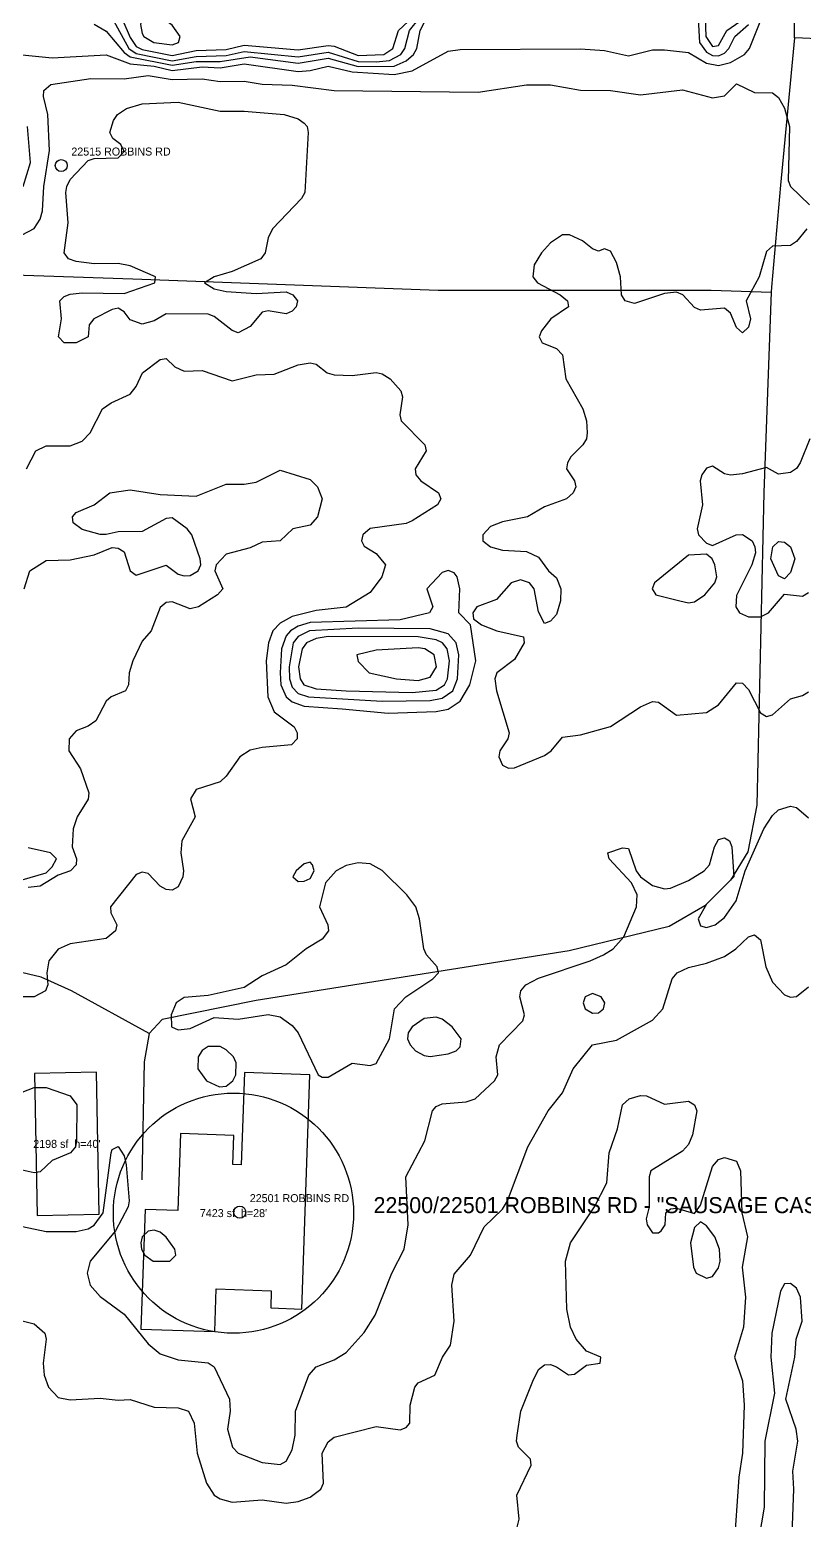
# Model space of a CAD drawing. Extents: x 425119 to 428731, y 1576976 to 1581037.
# Drawn here: x 426726 to 427113, y 1577751 to 1578496 of the extents above; entities that cross this region are included whole.
import ezdxf
from ezdxf.enums import TextEntityAlignment as Align

# ---------------------------------------------------------------- set-up
doc = ezdxf.new("R2010")
doc.units = 21
doc.header["$MEASUREMENT"] = 0
for name, color, linetype in [('A-BLDG-ANNO', 1, 'Continuous'), ('A-BLDG-FTPT', 1, 'Continuous'), ('C-ROAD-CNTR', 7, 'Continuous'), ('C-TOPO-MAJR', 3, 'Continuous'), ('C-TOPO-MINR', 8, 'Continuous'), ('G-ANNO-ADDR', 2, 'Continuous'), ('G-ANNO-TRGT', 6, 'Continuous')]:
    doc.layers.add(name, color=color, linetype=linetype)

msp = doc.modelspace()

# ---------------------------------------------------------------- linework, layer by layer
at = {"layer": 'A-BLDG-FTPT'}
for points, elevation in [([(426730.1, 1577903.27), (426761.05, 1577903.84), (426759.71, 1577974.83), (426728.76, 1577974.25)], 73.12), ([(426847.05, 1577865.58), (426846.75, 1577857.04), (426862.23, 1577856.51), (426866.36, 1577973.61), (426833.69, 1577974.75), (426832.07, 1577928.62), (426827.77, 1577928.75), (426828.28, 1577943.29), (426801.67, 1577944.22), (426800.28, 1577905.75), (426783.96, 1577906.32), (426781.87, 1577846.49), (426818.81, 1577845.21), (426819.58, 1577866.55)], 73.79)]:
    msp.add_lwpolyline(points, close=True, dxfattribs=dict(at, elevation=elevation))
at = {"layer": 'C-ROAD-CNTR'}
for points in [[(427811.28, 1579802.66), (427812.59, 1579667.93), (427801.5, 1579437.75), (427799.03, 1579092.4), (427797.14, 1578830.71), (427796.38, 1578724.06), (427801, 1578638.95), (427798.58, 1578555.33), (427794.26, 1578529.9), (427788.71, 1578514.3), (427777.68, 1578492.18), (427768.02, 1578484.97), (427751.95, 1578480.33), (427724.04, 1578478.32), (427328.66, 1578482.5), (427108.41, 1578491.89)], [(427108.41, 1578491.89), (427108.78, 1578538.1), (427098.24, 1578640.85), (427080.54, 1578706.01), (427040.62, 1578787.52), (427008.12, 1578822.8), (426972.92, 1578829.01), (426945.23, 1578852.96), (426932.84, 1578920.89), (426927.5, 1578982.7), (426920.15, 1579067.43), (426922.4, 1579154.65), (426912.56, 1579358.23), (426886.98, 1579477.87), (426835.08, 1579491.34), (426784.39, 1579502.77), (426774.26, 1579530.22), (426746.58, 1579652.16), (426755.35, 1579677.49)], [(427108.41, 1578491.89), (427101.52, 1578418.19), (427096.99, 1578367.27), (427096.91, 1578364.73)], [(426594.79, 1578377.59), (426777.83, 1578371.36), (426930.51, 1578365.79), (427066.77, 1578365.74), (427096.91, 1578364.73)], [(427096.91, 1578364.73), (427093.13, 1578264.61), (427089.73, 1578108.27), (427085.1, 1578084.95), (427076.45, 1578070.93), (427063.74, 1578058.06), (427045.78, 1578047.77), (426995.81, 1578035.49), (426839.46, 1578010.72), (426792.48, 1578001.29), (426785.96, 1577994.24), (426783.6, 1577980.07), (426782.29, 1577921.06)], [(426785.96, 1577994.24), (426747.16, 1578015.49), (426732.06, 1578022.41), (426713.07, 1578026.85), (426681.29, 1578020.72), (426627.92, 1577993.37), (426540.21, 1577949.78), (426316.98, 1577838.84)]]:
    msp.add_lwpolyline(points, dxfattribs=at)
at = {"layer": 'C-TOPO-MAJR', "elevation": 75}
for points in [[(426722.5, 1578483.44), (426737.5, 1578481.92), (426764.5, 1578483.39), (426776.5, 1578478.83), (426788.5, 1578477.77), (426797.5, 1578475.54), (426812.5, 1578477.47), (426821.5, 1578476.84), (426833.5, 1578478.88), (426860.5, 1578475.08), (426866.5, 1578475.48), (426875.5, 1578477.79), (426887.5, 1578474.88), (426908.5, 1578473.61), (426917.5, 1578475.47), (426935.5, 1578485.21), (426941.5, 1578486.05), (427001.5, 1578486.4), (427013.5, 1578485.57), (427025.5, 1578482.9), (427037.5, 1578485.84), (427043.5, 1578485.97), (427055.5, 1578484.53), (427064.5, 1578479.19), (427070.5, 1578478.02), (427076.5, 1578479.51), (427083.56, 1578483.5), (427086.06, 1578486.5), (427092.06, 1578501.5)], [(426722.98, 1578417.5), (426726.66, 1578429.5), (426725.26, 1578447.5)], [(427116.13, 1578291.5), (427111.27, 1578279.5), (427109.5, 1578276.64), (427106.5, 1578274.62), (427100.5, 1578273.8), (427094.5, 1578277.2), (427082.5, 1578273.94), (427076.5, 1578273.28), (427073.5, 1578273.93), (427067.5, 1578277.87), (427064.5, 1578276.85), (427062.21, 1578273.5), (427061.41, 1578270.5), (427062.48, 1578258.5), (427059.8, 1578246.5), (427060.52, 1578243.5), (427064.5, 1578239.31), (427067.5, 1578238.11), (427079.3, 1578243.5), (427082.5, 1578243.64), (427087.31, 1578240.5), (427088.66, 1578237.5), (427088.93, 1578234.5), (427087.25, 1578228.5), (427079.5, 1578213.14), (427079.13, 1578207.5), (427081.06, 1578204.5), (427081.06, 1578204.5), (427085.5, 1578202.51), (427091.5, 1578202.4), (427095.57, 1578204.5), (427103.5, 1578213.75), (427112.5, 1578212.86), (427115.5, 1578214.66)]]:
    msp.add_lwpolyline(points, dxfattribs=at)
for points in [[(427103.5, 1578221.55), (427100.5, 1578222.98), (427096.69, 1578231.5), (427097.61, 1578237.5), (427100.5, 1578240.14), (427103.5, 1578239.79), (427106.5, 1578237.54), (427108.6, 1578231.5), (427106.5, 1578224.57), (427103.5, 1578221.55)], [(427051.25, 1578210.5), (427055.5, 1578209.53), (427058.5, 1578210.02), (427063.62, 1578213.5), (427068.76, 1578219.5), (427069.64, 1578222.5), (427068.62, 1578228.5), (427067.32, 1578231.5), (427064.5, 1578233.76), (427055.5, 1578233.28), (427038.45, 1578219.5), (427037.32, 1578216.5), (427039.28, 1578213.5), (427051.25, 1578210.5)], [(426865.61, 1578162.5), (426902.5, 1578160.29), (426926.5, 1578160.72), (426932.5, 1578161.77), (426937.71, 1578165.5), (426940.13, 1578171.5), (426940.78, 1578183.5), (426939.39, 1578189.5), (426935.5, 1578193.92), (426926.5, 1578196.47), (426890.5, 1578196.87), (426866.21, 1578195.5), (426860.5, 1578192.7), (426858.03, 1578189.5), (426856, 1578177.5), (426856.2, 1578171.5), (426857.5, 1578167.38), (426860.5, 1578164.23), (426865.61, 1578162.5)]]:
    msp.add_lwpolyline(points, close=True, dxfattribs=at)
at = {"layer": 'C-TOPO-MINR'}
for points, elevation in [([(427058.98, 1578525.5), (427061.07, 1578489.5), (427064.5, 1578484.68), (427067.5, 1578483.04), (427070.5, 1578482.9), (427073.5, 1578484.28), (427075.65, 1578486.5), (427078.66, 1578492.5), (427085.56, 1578498.5)], 76), ([(427063.06, 1578525.5), (427064.24, 1578492.5), (427067.5, 1578487.62), (427070.5, 1578487.99), (427074.73, 1578495.5), (427083.32, 1578501.5)], 77), ([(426765.96, 1578516.5), (426776.5, 1578492.14), (426779.5, 1578487.56), (426782.5, 1578486.07), (426797.5, 1578483.05), (426809.5, 1578485.5), (426824.5, 1578486.11), (426833.5, 1578488.25), (426860.5, 1578485.84), (426875.5, 1578488.14), (426878.5, 1578487.77), (426890.5, 1578483.05), (426903.22, 1578483.5), (426907.85, 1578486.5), (426910.64, 1578495.5), (426920.22, 1578504.5)], 78), ([(426764.5, 1578507.27), (426775.89, 1578486.5), (426779.5, 1578484.01), (426797.5, 1578480.46), (426809.5, 1578482.55), (426824.5, 1578483.07), (426833.5, 1578485.08), (426860.5, 1578482.43), (426875.5, 1578484.78), (426890.5, 1578480.11), (426899.5, 1578479.95), (426906.05, 1578480.5), (426911.74, 1578483.5), (426913.75, 1578486.5), (426916.04, 1578495.5), (426921.02, 1578501.5)], 77), ([(426758.5, 1578498.8), (426764.5, 1578495.14), (426773.5, 1578484.64), (426776.5, 1578482.33), (426797.5, 1578478.21), (426809.5, 1578480.07), (426821.5, 1578480.1), (426836.5, 1578482.31), (426860.5, 1578479.25), (426875.5, 1578481.78), (426890.5, 1578477.63), (426908.5, 1578477.81), (426914.5, 1578480.32), (426918.06, 1578483.5), (426919.72, 1578486.5), (426921.43, 1578495.5), (426926.13, 1578504.5)], 76), ([(426716.5, 1578390.31), (426728.5, 1578396.52), (426731.5, 1578401.27), (426732.7, 1578405.5), (426733.4, 1578417.5), (426736.29, 1578435.5), (426735.32, 1578453.5), (426733.15, 1578462.5), (426733.45, 1578465.5), (426736.87, 1578468.5), (426756.84, 1578471.5), (426773.5, 1578471.32), (426785.5, 1578473.14), (426797.5, 1578471.09), (426812.5, 1578471.37), (426821.5, 1578470.06), (426833.5, 1578470.27), (426842.5, 1578468.65), (426857.5, 1578468.19), (426878.5, 1578465.54), (426950.5, 1578464.7), (426974.5, 1578468.37), (426986.5, 1578468.44), (427001.5, 1578465.74), (427016.5, 1578465.59), (427031.5, 1578463.35), (427052.5, 1578465.94), (427067.5, 1578461.89), (427073.5, 1578462.96), (427079.5, 1578468.87), (427088.5, 1578464.64), (427097.5, 1578464.4), (427100.5, 1578462.13), (427103.5, 1578456.71), (427105.93, 1578447.5), (427105.31, 1578420.5), (427106.51, 1578417.5), (427116.06, 1578408.5)], 74), ([(427114.72, 1578396.5), (427109.5, 1578390.02), (427106.5, 1578388.12), (427097.5, 1578387.79), (427094.5, 1578385.11), (427090.81, 1578372.5), (427084.37, 1578360.5), (427086.5, 1578351.5), (427085.5, 1578347.27), (427082.5, 1578344.41), (427079.5, 1578347.18), (427076.5, 1578354.34), (427073.5, 1578356.73), (427061.5, 1578355.7), (427058.5, 1578357.07), (427052.68, 1578363.5), (427049.5, 1578364.78), (427043.5, 1578364.11), (427028.5, 1578359.08), (427023.8, 1578360.5), (427022.01, 1578363.5), (427021.53, 1578372.5), (427019.5, 1578379.61), (427016.5, 1578385.26), (427013.5, 1578386.41), (427010.5, 1578385.21), (427007.5, 1578386.38), (427002.62, 1578390.5), (426996.09, 1578393.5), (426992.5, 1578393.39), (426986.5, 1578389.38), (426982.02, 1578384.5), (426978.35, 1578378.5), (426977.67, 1578372.5), (426980.1, 1578369.5), (426991.43, 1578363.5), (426995.04, 1578360.5), (426995.59, 1578357.5), (426986.78, 1578351.5), (426981.99, 1578345.5), (426980.85, 1578342.5), (426982.45, 1578339.5), (426989.5, 1578336.68), (426992.53, 1578333.5), (426994.21, 1578321.5), (427002.75, 1578306.5), (427004.51, 1578300.5), (427004.87, 1578294.5), (427004.49, 1578291.5), (427002.69, 1578288.5), (426996.68, 1578282.5), (426995.08, 1578279.5), (426994.56, 1578276.5), (426998.56, 1578270.5), (426999.22, 1578267.5), (426997.87, 1578264.5), (426994.5, 1578261.5), (426983.5, 1578257.45), (426975.03, 1578252.5), (426962.5, 1578249.9), (426956.5, 1578247.61), (426952.73, 1578243.5), (426952.75, 1578240.5), (426956.62, 1578237.5), (426962.5, 1578235.83), (426974.5, 1578235.17), (426980.5, 1578232.29), (426985.53, 1578225.5), (426989.5, 1578222.04), (426991.66, 1578216.5), (426991.57, 1578210.5), (426989.5, 1578203.68), (426986.5, 1578200.33), (426983.5, 1578199.18), (426980.5, 1578204.93), (426978.43, 1578216.5), (426976.06, 1578219.5), (426971.5, 1578220.91), (426966.91, 1578219.5), (426959.5, 1578211.15), (426949.71, 1578207.5), (426947.72, 1578204.5), (426948.05, 1578201.5), (426952.13, 1578198.5), (426959.8, 1578195.5), (426973.05, 1578192.5), (426973.47, 1578189.5), (426968.5, 1578181.11), (426959.73, 1578174.5), (426958.75, 1578171.5), (426959.5, 1578165.5), (426965.84, 1578144.5), (426965.19, 1578141.5), (426961.18, 1578135.5), (426960.67, 1578132.5), (426962.5, 1578128.3), (426965.5, 1578126.84), (426968.5, 1578126.95), (426983.5, 1578133.2), (426986.82, 1578135.5), (426992.5, 1578142.35), (427001.5, 1578143.58), (427016.5, 1578147.71), (427031.5, 1578157.57), (427037.5, 1578160.13), (427040.5, 1578159.85), (427049.5, 1578153.39), (427064.5, 1578154.67), (427070.5, 1578158.54), (427079.5, 1578169.46), (427082.5, 1578169.34), (427085.5, 1578166.2), (427091.5, 1578154.45), (427094.5, 1578152.7), (427097.5, 1578153.5), (427106.5, 1578161.55), (427112.5, 1578163.13), (427115.5, 1578165.04)], 74), ([(426724.76, 1578276.5), (426729.31, 1578285.5), (426734.5, 1578287.93), (426746.5, 1578288.02), (426752.5, 1578290.26), (426756.56, 1578294.5), (426762.76, 1578306.5), (426767.02, 1578309.5), (426776.5, 1578313.73), (426779.5, 1578317.59), (426782.61, 1578324.5), (426791.5, 1578331.1), (426794.5, 1578331.59), (426798.8, 1578327.5), (426803.5, 1578325.3), (426812.5, 1578325.68), (426827.5, 1578320.42), (426839.5, 1578323.5), (426848.5, 1578323.7), (426860.5, 1578328.48), (426866.5, 1578329.39), (426869.5, 1578328.72), (426874.96, 1578324.5), (426878.5, 1578323.41), (426887.5, 1578323.09), (426899.5, 1578324.56), (426902.5, 1578323.98), (426906.47, 1578321.5), (426911.82, 1578315.5), (426912.56, 1578312.5), (426911.23, 1578303.5), (426911.9, 1578300.5), (426923.72, 1578288.5), (426924.48, 1578285.5), (426918.95, 1578276.5), (426919.25, 1578273.5), (426921.74, 1578270.5), (426930.58, 1578264.5), (426931.77, 1578261.5), (426930.17, 1578258.5), (426917.5, 1578250.5), (426914.5, 1578249.21), (426896.5, 1578246.64), (426892.73, 1578243.5), (426892.1, 1578240.5), (426893.5, 1578237.74), (426899.5, 1578234.14), (426904.08, 1578228.5), (426902.26, 1578222.5), (426896.5, 1578214.6), (426884.5, 1578207.37), (426869.5, 1578205.71), (426857.5, 1578202.69), (426851.5, 1578199.4), (426847.9, 1578195.5), (426845.67, 1578189.5), (426844.43, 1578180.5), (426845.26, 1578162.5), (426848.5, 1578155), (426858.56, 1578147.5), (426860.01, 1578144.5), (426859.97, 1578141.5), (426857.07, 1578138.5), (426842.5, 1578137.25), (426836.5, 1578135.8), (426831.37, 1578132.5), (426824.5, 1578122.8), (426821.5, 1578119.97), (426809.5, 1578116.17), (426806.65, 1578111.5), (426808.98, 1578102.5), (426802.34, 1578090.5), (426801.87, 1578084.5), (426803.16, 1578075.5), (426802.84, 1578072.5), (426800.5, 1578067.54), (426797.5, 1578065.93), (426794.5, 1578066.19), (426791.5, 1578067.91), (426785.5, 1578074.17), (426782.5, 1578074.91), (426779.5, 1578073.63), (426766.76, 1578057.5), (426766.9, 1578054.5), (426769.79, 1578048.5), (426769.19, 1578045.5), (426764.5, 1578041.66), (426746.5, 1578039.01), (426740.5, 1578036.32), (426735.93, 1578030.5), (426734.92, 1578024.5), (426735.4, 1578018.5), (426734.24, 1578015.5), (426728.5, 1578012.62), (426716.5, 1578012.53)], 73), ([(426723.64, 1578216.5), (426726.42, 1578225.5), (426734.5, 1578230.59), (426746.5, 1578230.99), (426758.5, 1578233.45), (426767.5, 1578237.09), (426770.5, 1578236.82), (426773.5, 1578235.05), (426776.5, 1578225.52), (426779.5, 1578223.24), (426794.5, 1578228.35), (426800.5, 1578223.81), (426803.5, 1578222.9), (426806.5, 1578223.07), (426810.49, 1578225.5), (426811.77, 1578228.5), (426811.43, 1578231.5), (426807.35, 1578243.5), (426805.08, 1578246.5), (426797.5, 1578252), (426794.5, 1578251.66), (426782.5, 1578245.14), (426770.5, 1578245.02), (426764.5, 1578243.67), (426761.5, 1578243.68), (426752.5, 1578246.21), (426748.06, 1578249.5), (426747.72, 1578252.5), (426749.5, 1578254.64), (426758.5, 1578258.46), (426766.35, 1578264.5), (426776.5, 1578265.98), (426791.5, 1578263.64), (426809.5, 1578262.82), (426824.5, 1578268.78), (426833.5, 1578268.75), (426839.5, 1578269.86), (426851.5, 1578275.77), (426866.5, 1578271.21), (426870.21, 1578267.5), (426872.55, 1578261.5), (426870.06, 1578252.5), (426866.5, 1578248.22), (426857.89, 1578246.5), (426851.5, 1578240.44), (426842.5, 1578239.75), (426836.5, 1578237.02), (426824.5, 1578233.78), (426819.43, 1578228.5), (426818.9, 1578225.5), (426822.86, 1578216.5), (426820.11, 1578213.5), (426810.62, 1578207.5), (426806.5, 1578206.4), (426797.5, 1578209.9), (426794.5, 1578209.59), (426791.5, 1578207.09), (426787.03, 1578195.5), (426782.5, 1578190.29), (426777.88, 1578180.5), (426776.07, 1578174.5), (426775.73, 1578168.5), (426774.27, 1578165.5), (426767.04, 1578162.5), (426764.5, 1578160.31), (426759.31, 1578150.5), (426755.5, 1578147.82), (426749.5, 1578145.49), (426746.13, 1578141.5), (426745.87, 1578135.5), (426751.76, 1578126.5), (426755.87, 1578114.5), (426755.5, 1578111.32), (426750.04, 1578102.5), (426748.02, 1578096.5), (426747.58, 1578087.5), (426749.67, 1578081.5), (426749.56, 1578078.5), (426746.74, 1578075.5), (426740.5, 1578073.32), (426731.5, 1578067.79), (426725.5, 1578067.23)], 72), ([(426719.5, 1577898.35), (426734.5, 1577895.32), (426749.5, 1577895.19), (426755.5, 1577896.59), (426758.5, 1577898.34), (426763.09, 1577904.5), (426767.01, 1577934.5), (426767.5, 1577936.22), (426770.5, 1577937.74), (426773.5, 1577933.08), (426774.55, 1577928.5), (426776.04, 1577910.5), (426775.52, 1577907.5), (426769.2, 1577895.5), (426756.59, 1577880.5), (426755.04, 1577874.5), (426756.59, 1577868.5), (426761.5, 1577862.68), (426773.5, 1577853.88), (426785.5, 1577839.11), (426791.5, 1577834.13), (426800.5, 1577831.09), (426815.5, 1577829.58), (426818.5, 1577827.57), (426826.15, 1577811.5), (426826.43, 1577805.5), (426825.12, 1577796.5), (426827.68, 1577787.5), (426830.5, 1577784.39), (426842.5, 1577779.79), (426851.5, 1577778.79), (426854.5, 1577780.37), (426857.5, 1577786.18), (426858.99, 1577793.5), (426859.16, 1577805.5), (426865.79, 1577823.5), (426869.5, 1577827.52), (426878.5, 1577831.03), (426884.5, 1577834.81), (426893.5, 1577844.8), (426898.98, 1577853.5), (426907.36, 1577874.5), (426913.51, 1577886.5), (426915.42, 1577898.5), (426914.31, 1577922.5), (426923.72, 1577940.5), (426927.68, 1577955.5), (426929.5, 1577957.69), (426932.5, 1577959.11), (426944.5, 1577960.12), (426948.86, 1577961.5), (426958.51, 1577970.5), (426960.26, 1577973.5), (426959.35, 1577982.5), (426961.02, 1577988.5), (426972.77, 1578000.5), (426973.64, 1578003.5), (426971.23, 1578012.5), (426971.78, 1578015.5), (426974.27, 1578018.5), (426980.5, 1578021.86), (427006.44, 1578030.5), (427013.01, 1578033.5), (427017.83, 1578036.5), (427023.16, 1578042.5), (427029.55, 1578057.5), (427029.85, 1578063.5), (427027.09, 1578069.5), (427015.93, 1578081.5), (427015.29, 1578084.5), (427022.5, 1578087.07), (427025.5, 1578086.73), (427029.38, 1578075.5), (427031.59, 1578072.5), (427037.5, 1578068.22), (427043.5, 1578066.6), (427046.5, 1578066.78), (427055.5, 1578070.76), (427063.3, 1578075.5), (427065.97, 1578078.5), (427068.56, 1578087.5), (427070.5, 1578091.11), (427073.5, 1578091.99), (427076.07, 1578090.5), (427077.15, 1578087.5), (427078.18, 1578072.5), (427064.5, 1578058.85), (427060.38, 1578051.5), (427061.5, 1578048.04), (427064.5, 1578047.21), (427068.8, 1578048.5), (427073.5, 1578052.12), (427079.4, 1578060.5), (427083.79, 1578075.5), (427093.1, 1578096.5), (427097.5, 1578103.1), (427100.5, 1578106.05), (427106.5, 1578107.87), (427109.5, 1578107.19), (427115.5, 1578102.08)], 73), ([(426722.5, 1578071.07), (426734.5, 1578074.45), (426737.5, 1578077.51), (426739.64, 1578081.5), (426736.67, 1578084.5), (426725.5, 1578087.05)], 72), ([(426722.5, 1577850.63), (426728.5, 1577849.15), (426733.81, 1577844.5), (426734.6, 1577841.5), (426732.98, 1577829.5), (426733.56, 1577823.5), (426735.65, 1577817.5), (426740.5, 1577812.23), (426746.5, 1577811.08), (426761.5, 1577812.01), (426770.5, 1577810.93), (426776.5, 1577811.25), (426788.5, 1577807.38), (426800.5, 1577807.04), (426805.63, 1577805.5), (426808.47, 1577799.5), (426810.04, 1577784.5), (426814.74, 1577769.5), (426818.45, 1577763.5), (426821.5, 1577761.67), (426827.5, 1577759.98), (426842.5, 1577761.13), (426854.5, 1577759.4), (426860.5, 1577760.26), (426866.5, 1577762.51), (426871.86, 1577766.5), (426873.12, 1577769.5), (426872.48, 1577784.5), (426875.5, 1577790.14), (426878.5, 1577792.46), (426899.5, 1577797.71), (426911.5, 1577796.07), (426914.5, 1577797.27), (426916.33, 1577799.5), (426916.39, 1577808.5), (426918.8, 1577817.5), (426920.5, 1577819.56), (426928.8, 1577823.5), (426932.67, 1577832.5), (426936.59, 1577838.5), (426938.49, 1577850.5), (426937.23, 1577868.5), (426938.5, 1577873.88), (426946.66, 1577883.5), (426953.5, 1577897.62), (426962.5, 1577906.39), (426965.09, 1577910.5), (426975.29, 1577937.5), (426985.39, 1577955.5), (426992.57, 1577964.5), (426997.91, 1577976.5), (427007.48, 1577988.5), (427019.5, 1577990.93), (427037.5, 1578000.8), (427042.62, 1578006.5), (427047.4, 1578021.5), (427049.9, 1578024.5), (427055.5, 1578027.15), (427064.5, 1578029.3), (427073.5, 1578032.78), (427079.23, 1578036.5), (427085.5, 1578042.58), (427088.5, 1578043.5), (427091.5, 1578041), (427094.13, 1578027.5), (427097.5, 1578019.82), (427103.5, 1578013.5), (427106.5, 1578012.35), (427109.5, 1578012.71), (427115.5, 1578017.48)], 72), ([(426719.5, 1577963.68), (426728.5, 1577967.2), (426734.5, 1577967.22), (426746.5, 1577962.99), (426749.96, 1577958.5), (426749.66, 1577940.5), (426749.14, 1577937.5), (426746.76, 1577934.5), (426737.5, 1577930.78), (426731.5, 1577925.03), (426728.5, 1577924.61), (426719.5, 1577926.65)], 73), ([(426969.44, 1577745.5), (426970.89, 1577751.5), (426969.81, 1577763.5), (426976.93, 1577778.5), (426976.57, 1577781.5), (426970.53, 1577787.5), (426969.57, 1577790.5), (426969.9, 1577793.5), (426971.74, 1577805.5), (426977.68, 1577820.5), (426980.5, 1577826.19), (426983.5, 1577828.61), (426986.5, 1577828.79), (426989.5, 1577827.65), (426995.5, 1577823.56), (426998.5, 1577824.02), (427004.5, 1577828.4), (427011.39, 1577829.5), (427011.72, 1577832.5), (427004.5, 1577835.51), (426999.38, 1577841.5), (426996.53, 1577847.5), (426994.71, 1577856.5), (426993.99, 1577880.5), (426996.6, 1577889.5), (427008.58, 1577907.5), (427014.66, 1577919.5), (427015.86, 1577934.5), (427019.99, 1577946.5), (427022.5, 1577958.5), (427025.86, 1577961.5), (427031.5, 1577963.19), (427034.5, 1577963.01), (427043.5, 1577958.86), (427055.5, 1577960.35), (427058.55, 1577958.5), (427059.64, 1577955.5), (427057.55, 1577943.5), (427055.5, 1577938.73), (427052.5, 1577935.33), (427036.65, 1577925.5), (427035.81, 1577922.5), (427035.81, 1577907.5), (427034.45, 1577901.5), (427034.81, 1577898.5), (427037.5, 1577894.65), (427040.5, 1577894.63), (427041.79, 1577895.5), (427043.84, 1577898.5), (427044.22, 1577904.5), (427046.5, 1577906.57), (427049.5, 1577906.91), (427058.5, 1577904.21), (427061.5, 1577908.45), (427067.5, 1577927.68), (427070.5, 1577931.28), (427073.5, 1577932.31), (427079.5, 1577930.32), (427081.43, 1577925.5), (427082.17, 1577904.5), (427084.98, 1577892.5), (427082.4, 1577877.5), (427084.01, 1577862.5), (427083.07, 1577847.5), (427078.57, 1577832.5), (427082.5, 1577820.68), (427083.41, 1577808.5), (427082.5, 1577784.5), (427080.66, 1577772.5), (427077.26, 1577724.5)], 71), ([(427107.15, 1577739.5), (427108.15, 1577766.5), (427107.58, 1577775.5), (427110.13, 1577790.5), (427109.28, 1577796.5), (427104.1, 1577811.5), (427108.61, 1577832.5), (427109.34, 1577841.5), (427112.39, 1577850.5), (427111.49, 1577862.5), (427109.5, 1577866.94), (427106.5, 1577869.25), (427103.5, 1577869.02), (427101.43, 1577865.5), (427097.17, 1577844.5), (427096.69, 1577832.5), (427098.47, 1577814.5), (427093.65, 1577790.5), (427093.32, 1577757.5), (427085.18, 1577709.5)], 72)]:
    msp.add_lwpolyline(points, dxfattribs=dict(at, elevation=elevation))
for points, elevation in [([(426788.35, 1578489.5), (426797.5, 1578488.4), (426800.72, 1578489.5), (426801.56, 1578492.5), (426797.5, 1578498.29), (426794.5, 1578500.46), (426785.5, 1578503.1), (426782.5, 1578502.83), (426781.63, 1578498.5), (426782.5, 1578494.12), (426783.38, 1578492.5), (426788.35, 1578489.5)], 79), ([(426743.5, 1578339.39), (426740.76, 1578342.5), (426742.19, 1578351.5), (426741.4, 1578360.5), (426743.5, 1578362.52), (426746.5, 1578363.8), (426752.5, 1578364.4), (426773.5, 1578364.08), (426788.92, 1578369.5), (426789.13, 1578372.5), (426776.5, 1578377.95), (426770.5, 1578379.09), (426758.5, 1578378.92), (426749.5, 1578380.14), (426745.77, 1578381.5), (426743.48, 1578384.5), (426745.53, 1578399.5), (426744.33, 1578414.5), (426744.94, 1578417.5), (426746.5, 1578421.04), (426755.5, 1578430.64), (426758.5, 1578431.65), (426770.5, 1578431.92), (426773.5, 1578435.09), (426771.9, 1578438.5), (426767.88, 1578441.5), (426766.38, 1578444.5), (426768.22, 1578450.5), (426770.24, 1578453.5), (426774.65, 1578456.5), (426782.5, 1578458.96), (426800.5, 1578459.73), (426821.5, 1578455.28), (426833.5, 1578455.28), (426853.45, 1578453.5), (426860.5, 1578451.33), (426863.5, 1578449.24), (426864.94, 1578447.5), (426865.42, 1578444.5), (426863.82, 1578414.5), (426862.06, 1578411.5), (426847.65, 1578396.5), (426845.5, 1578391.91), (426843.96, 1578384.5), (426841.85, 1578381.5), (426827.5, 1578375.12), (426818.47, 1578372.5), (426813.59, 1578369.5), (426818.51, 1578366.5), (426824.5, 1578365.14), (426839.5, 1578364.09), (426854.5, 1578364.87), (426857.83, 1578363.5), (426860.16, 1578360.5), (426859.53, 1578357.5), (426857.5, 1578355.31), (426854.5, 1578353.95), (426845.5, 1578355.47), (426842.5, 1578354.79), (426836.5, 1578347.66), (426830.5, 1578344.38), (426827.5, 1578345.64), (426818.5, 1578352.66), (426815.5, 1578353.8), (426794.5, 1578353.88), (426788.5, 1578350.4), (426782.5, 1578348.82), (426776.5, 1578350.95), (426773.5, 1578354.92), (426770.5, 1578356.69), (426767.5, 1578356.09), (426758.38, 1578351.5), (426756.01, 1578348.5), (426755.6, 1578342.5), (426749.5, 1578339.42), (426743.5, 1578339.39)], 73), ([(426882.47, 1578156.5), (426905.5, 1578154.3), (426929.5, 1578155.11), (426935.5, 1578156.41), (426941.5, 1578160.37), (426946.25, 1578168.5), (426949.31, 1578180.5), (426946.57, 1578198.5), (426940.82, 1578204.5), (426941.27, 1578216.5), (426939.85, 1578222.5), (426938.5, 1578224.44), (426935.5, 1578225.64), (426932.5, 1578224.68), (426924.83, 1578216.5), (426927.82, 1578207.5), (426926.15, 1578204.5), (426911.5, 1578201.06), (426866.5, 1578199.68), (426860.5, 1578197.89), (426856.6, 1578195.5), (426854.5, 1578192.99), (426852.21, 1578186.5), (426851.43, 1578174.5), (426851.89, 1578168.5), (426854.46, 1578162.5), (426857.5, 1578159.93), (426863.5, 1578157.85), (426882.47, 1578156.5)], 74), ([(426884.54, 1578165.5), (426917.5, 1578164.69), (426929.5, 1578165.82), (426933.54, 1578168.5), (426935.12, 1578171.5), (426936.08, 1578180.5), (426935.01, 1578186.5), (426932.64, 1578189.5), (426929.5, 1578191), (426920.5, 1578192.5), (426875.5, 1578192.59), (426869.5, 1578191.73), (426864.7, 1578189.5), (426862.4, 1578186.5), (426860.71, 1578177.5), (426861.4, 1578171.5), (426863.36, 1578168.5), (426869.5, 1578166.51), (426884.54, 1578165.5)], 76), ([(426909.55, 1578171.5), (426920.5, 1578170.65), (426926.5, 1578172.26), (426929.52, 1578177.5), (426928.39, 1578183.5), (426923.71, 1578186.5), (426920.5, 1578186.93), (426899.5, 1578185.88), (426889.77, 1578183.5), (426890.5, 1578180.08), (426895.92, 1578174.5), (426909.55, 1578171.5)], 77), ([(426870.55, 1577973.5), (426872.5, 1577972.4), (426875.5, 1577972.43), (426887.5, 1577979.42), (426896.5, 1577978.25), (426899.5, 1577979.27), (426906.09, 1577991.5), (426908.64, 1578006.5), (426914.25, 1578012.5), (426927.78, 1578021.5), (426930.68, 1578024.5), (426929.94, 1578027.5), (426924.58, 1578033.5), (426923.31, 1578036.5), (426921.03, 1578051.5), (426919.21, 1578057.5), (426914.78, 1578063.5), (426902.5, 1578075.65), (426896.5, 1578078.97), (426890.5, 1578079.56), (426884.5, 1578078.2), (426879.43, 1578075.5), (426874.09, 1578069.5), (426871.18, 1578057.5), (426875.35, 1578048.5), (426875.57, 1578045.5), (426872.5, 1578041.35), (426864.43, 1578036.5), (426854.5, 1578028.56), (426842.5, 1578023.08), (426833.5, 1578017.19), (426815.5, 1578013.23), (426803.5, 1578012.26), (426799.44, 1578009.5), (426796.98, 1578003.5), (426797.26, 1577997.5), (426800.5, 1577996.08), (426806.5, 1577996.79), (426818.5, 1578002.22), (426830.5, 1578001.41), (426845.5, 1578003.74), (426851.5, 1578002.61), (426857.5, 1577998.23), (426860.41, 1577994.5), (426870.55, 1577973.5)], 74), ([(426857.82, 1578072.5), (426860.5, 1578070.23), (426863.5, 1578070.31), (426866.5, 1578071.69), (426868.51, 1578075.5), (426867.68, 1578078.5), (426866.5, 1578079.8), (426863.5, 1578078.98), (426859.51, 1578075.5), (426857.82, 1578072.5)], 74), ([(427003.92, 1578006.5), (427007.5, 1578004.46), (427010.5, 1578004.6), (427013.09, 1578006.5), (427013.69, 1578009.5), (427011.85, 1578012.5), (427007.5, 1578014.24), (427003.93, 1578012.5), (427002.87, 1578009.5), (427003.92, 1578006.5)], 73), ([(426919.07, 1577985.5), (426923.5, 1577983.17), (426926.5, 1577982.79), (426935.5, 1577984.11), (426939.38, 1577985.5), (426941.5, 1577987.47), (426941.93, 1577991.5), (426937.46, 1577997.5), (426932.5, 1578001.35), (426929.5, 1578002.3), (426923.5, 1578001.73), (426917.38, 1577997.5), (426915.4, 1577994.5), (426915.19, 1577991.5), (426916.36, 1577988.5), (426919.07, 1577985.5)], 74), ([(426821.15, 1577967.5), (426824.5, 1577967.85), (426827.78, 1577970.5), (426829.27, 1577973.5), (426829.42, 1577979.5), (426828.12, 1577982.5), (426824.5, 1577986.13), (426821.5, 1577987.64), (426815.5, 1577987.75), (426812.5, 1577985.7), (426810.47, 1577982.5), (426810.3, 1577976.5), (426814.63, 1577970.5), (426821.15, 1577967.5)], 74), ([(426788, 1577880.5), (426796.37, 1577880.5), (426799.38, 1577883.5), (426798.78, 1577886.5), (426794.5, 1577892.43), (426791.5, 1577894.94), (426788.5, 1577895.98), (426785.5, 1577895.48), (426782.5, 1577892.6), (426781.79, 1577889.5), (426782.15, 1577886.5), (426783.79, 1577883.5), (426788, 1577880.5)], 74), ([(427059.3, 1577874.5), (427064.5, 1577871.89), (427067.5, 1577872.79), (427070.5, 1577877.11), (427071.42, 1577880.5), (427070.99, 1577886.5), (427068.61, 1577892.5), (427064.5, 1577898.07), (427061.5, 1577900.11), (427058.5, 1577897.23), (427056.44, 1577889.5), (427057.94, 1577877.5), (427059.3, 1577874.5)], 71)]:
    msp.add_lwpolyline(points, close=True, dxfattribs=dict(at, elevation=elevation))
at = {"layer": 'G-ANNO-ADDR'}
for centre in [(426742.13, 1578428.05), (426831.29, 1577904.91)]:
    msp.add_circle(centre, 3, dxfattribs=at)
at = {"layer": 'G-ANNO-TRGT'}
msp.add_circle((426828.14, 1577904.42), 60, dxfattribs=at)

# ---------------------------------------------------------------- texts
at = {"layer": 'A-BLDG-ANNO'}
for s, p in [("2198 sf  h=40'", (426744.9, 1577939.05)), ("7423 sf  h=28'", (426828.15, 1577904.45))]:
    msp.add_text(s, height=4, dxfattribs=at).set_placement(p, align=Align.MIDDLE_CENTER)
at = {"layer": 'G-ANNO-ADDR'}
for s, p in [('22515 ROBBINS RD', (426747.13, 1578433.05)), ('22501 ROBBINS RD', (426836.29, 1577909.91))]:
    msp.add_text(s, height=4, dxfattribs=at).set_placement(p)
at = {"layer": 'G-ANNO-TRGT'}
msp.add_text('22500/22501 ROBBINS RD - "SAUSAGE CASTLE" (LISTING/ADDRESS POINT) - VERIFY PARCEL', height=8, dxfattribs=at).set_placement((426898.14, 1577904.42))

doc.saveas('drawing.dxf')
